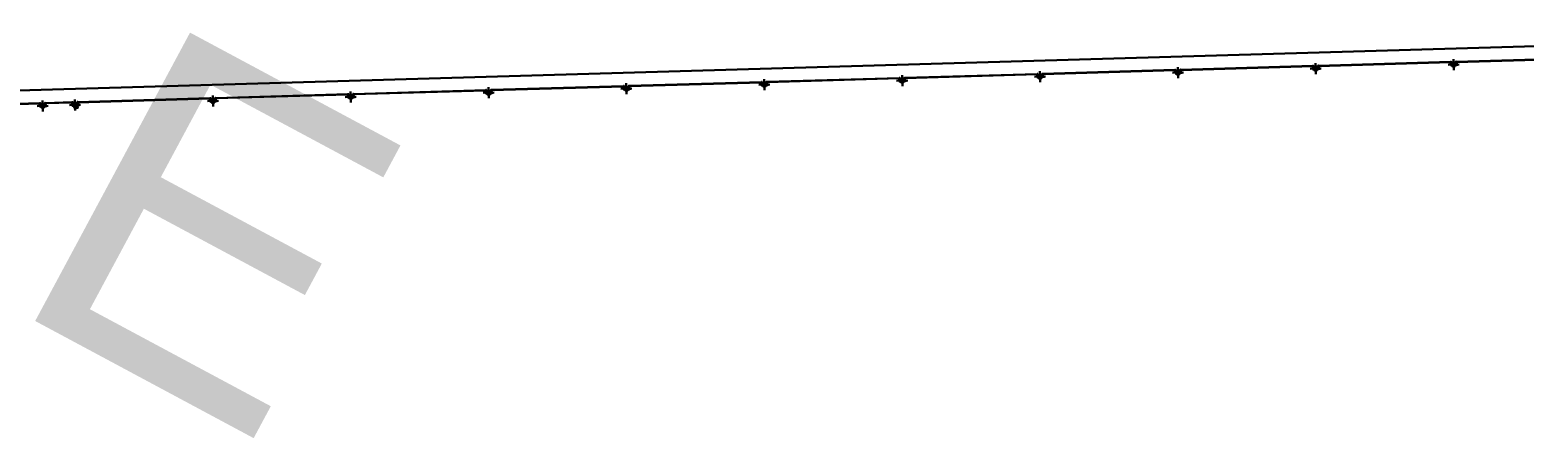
# Model space of a CAD drawing. Extents: x -15449 to 527173, y -170839 to 146543.
# Drawn here: x 15494.48 to 15503.58, y 7836.87 to 7839.36 of the extents above; entities that cross this region are included whole.
import ezdxf

# ---------------------------------------------------------------- set-up
doc = ezdxf.new("R2010")
doc.units = 0
doc.header["$LTSCALE"] = 8
doc.linetypes.add('IMPORT-X-F10A-LAY-S0-00-ASITE-001_EXTG_ROOF$0$HIDDEN2', pattern=[4.7625, 3.175, -1.5875])
doc.layers.get('0').update_dxf_attribs({"color": 1, "linetype": 'CONTINUOUS'})
for name, color, linetype, lineweight in [('G-IMPT', 7, 'CONTINUOUS', 30), ('Micron SGP Titleblock CAD template EDI$0$G-ANNO-TTLB', 7, 'CONTINUOUS', 30), ('Micron SGP Titleblock CAD template EDI$0$G-IMPT', 7, 'CONTINUOUS', 30)]:
    doc.layers.add(name, color=color, linetype=linetype, lineweight=lineweight)
doc.styles.add('Micron SGP Titleblock CAD template EDI$0$SansSerif', font='sanss___.ttf', dxfattribs={"height": 192.445911})

# ---------------------------------------------------------------- blocks, each defined once
blk = doc.blocks.new('Micron SGP Titleblock CAD template EDI$0$MU_SGP_ANTitleblock_A1_Type01_v1_1 - mu_NorthArrow_Type01-447759-sample')
at = {"layer": 'Micron SGP Titleblock CAD template EDI$0$G-IMPT', "color": 7, "lineweight": 18, "insert": (634.13, 111.09), "char_height": 192.4459, "width": 208.1561, "attachment_point": 1, "line_spacing_factor": 0.954805, "style": 'Micron SGP Titleblock CAD template EDI$0$SansSerif'}
blk.add_mtext('\\fSansSerif|b0|i0|c136|p34|;E', dxfattribs=at)
blk = doc.blocks.new('A$Cf1db08be')
at = {"layer": 'G-IMPT'}
for p, q in [((4.7284, 58.82), (34.9695, 59.7045)), ((34.9604, 59.7034), (19.8602, 59.2621)), ((28.5756, 59.4364), (29.3804, 59.46)), ((28.5758, 59.4348), (29.3803, 59.4583)), ((29.3788, 59.4449), (29.3789, 59.4414)), ((29.3794, 59.4455), (29.3807, 59.4456)), ((29.3795, 59.4442), (29.3807, 59.4442)), ((29.3803, 59.4592), (29.3809, 59.439)), ((29.3807, 59.4456), (29.3808, 59.4409)), ((29.3834, 59.4391), (29.3828, 59.4584)), ((29.3859, 59.4392), (29.3853, 59.4593)), ((29.3858, 59.445), (29.411, 59.4458)), ((29.4111, 59.4399), (29.4105, 59.4601)), ((29.4136, 59.44), (29.4131, 59.4593)), ((29.4154, 59.461), (30.2202, 59.4846)), ((29.4156, 59.4594), (30.2201, 59.4829)), ((29.4156, 59.4602), (29.4162, 59.44)), ((29.4172, 59.4466), (29.416, 59.4466)), ((29.416, 59.4466), (29.4161, 59.4419)), ((29.4173, 59.4453), (29.416, 59.4453)), ((29.4173, 59.4433), (29.4161, 59.4432)), ((29.4246, 59.4462), (29.4179, 59.446)), ((29.4179, 59.446), (29.418, 59.4426)), ((29.4247, 59.4428), (29.4246, 59.4462)), ((30.2186, 59.4695), (30.2187, 59.466)), ((30.2192, 59.4701), (30.2205, 59.4702)), ((30.2193, 59.4688), (30.2205, 59.4688)), ((30.2193, 59.4667), (30.2206, 59.4668)), ((30.2206, 59.4655), (30.2194, 59.4654)), ((30.2201, 59.4838), (30.2207, 59.4636)), ((30.2205, 59.4702), (30.2206, 59.4655)), ((30.2207, 59.4636), (30.2257, 59.4638)), ((30.2232, 59.4637), (30.2226, 59.483)), ((30.2257, 59.4638), (30.2251, 59.4839)), ((30.2256, 59.4696), (30.2508, 59.4704)), ((30.2257, 59.4663), (30.2508, 59.467)), ((30.2509, 59.4645), (30.2503, 59.4847)), ((30.256, 59.4646), (30.2509, 59.4645)), ((30.2534, 59.4646), (30.2529, 59.4839)), ((30.2552, 59.4856), (31.06, 59.5092)), ((30.2554, 59.484), (31.0599, 59.5075)), ((30.2554, 59.4848), (30.256, 59.4646)), ((30.257, 59.4712), (30.2558, 59.4712)), ((30.2558, 59.4712), (30.2559, 59.4665)), ((30.2571, 59.4699), (30.2558, 59.4699)), ((30.2571, 59.4678), (30.2559, 59.4678)), ((30.2559, 59.4665), (30.2572, 59.4665)), ((30.2644, 59.4708), (30.2577, 59.4706)), ((30.2577, 59.4706), (30.2578, 59.4672)), ((30.2578, 59.4672), (30.2645, 59.4674)), ((30.2645, 59.4674), (30.2644, 59.4708)), ((31.1116, 59.4939), (31.0444, 59.4919)), ((31.0584, 59.4941), (31.0585, 59.4906)), ((31.059, 59.4947), (31.0603, 59.4948)), ((31.0591, 59.4934), (31.0603, 59.4934)), ((31.0591, 59.4913), (31.0604, 59.4914)), ((31.0604, 59.4901), (31.0592, 59.49)), ((31.0599, 59.5084), (31.0605, 59.4882)), ((31.0603, 59.4948), (31.0604, 59.4901)), ((31.0605, 59.4882), (31.0655, 59.4884)), ((31.063, 59.4883), (31.0624, 59.5076)), ((31.0655, 59.4884), (31.0649, 59.5085)), ((31.0654, 59.4942), (31.0905, 59.495)), ((31.0655, 59.4909), (31.0906, 59.4916)), ((31.077, 59.5265), (31.079, 59.4593)), ((31.0907, 59.4891), (31.0901, 59.5092)), ((31.0958, 59.4892), (31.0907, 59.4891)), ((31.0932, 59.4892), (31.0927, 59.5085)), ((31.095, 59.5102), (31.8998, 59.5338)), ((31.0952, 59.5086), (31.8997, 59.5321)), ((31.0952, 59.5094), (31.0958, 59.4892)), ((31.0968, 59.4958), (31.0956, 59.4958)), ((31.0956, 59.4958), (31.0957, 59.4911)), ((31.0969, 59.4945), (31.0956, 59.4945)), ((31.0969, 59.4924), (31.0957, 59.4924)), ((31.0957, 59.4911), (31.097, 59.4911)), ((31.1042, 59.4954), (31.0975, 59.4952)), ((31.0975, 59.4952), (31.0976, 59.4918)), ((31.0976, 59.4918), (31.1043, 59.492)), ((31.1043, 59.492), (31.1042, 59.4954)), ((25.2164, 59.3381), (26.0212, 59.3616)), ((25.2166, 59.3364), (26.0211, 59.3599)), ((26.0211, 59.3608), (26.0217, 59.3406)), ((26.0242, 59.3407), (26.0237, 59.36)), ((26.0267, 59.3408), (26.0262, 59.3609)), ((26.0519, 59.3415), (26.0513, 59.3617)), ((26.0545, 59.3416), (26.0539, 59.3609)), ((26.0562, 59.3627), (26.861, 59.3862)), ((26.0564, 59.361), (26.8609, 59.3845)), ((26.0564, 59.3618), (26.057, 59.3417)), ((26.8594, 59.3711), (26.8595, 59.3676)), ((26.86, 59.3717), (26.8613, 59.3718)), ((26.8601, 59.3704), (26.8613, 59.3705)), ((26.8601, 59.3684), (26.8614, 59.3684)), ((26.8614, 59.3671), (26.8602, 59.367)), ((26.8609, 59.3854), (26.8615, 59.3652)), ((26.8613, 59.3718), (26.8614, 59.3671)), ((26.8615, 59.3652), (26.8665, 59.3654)), ((26.864, 59.3653), (26.8635, 59.3846)), ((26.8665, 59.3654), (26.866, 59.3855)), ((26.8664, 59.3713), (26.8916, 59.372)), ((26.8665, 59.3679), (26.8917, 59.3686)), ((26.8917, 59.3661), (26.8911, 59.3863)), ((26.8968, 59.3663), (26.8917, 59.3661)), ((26.8943, 59.3662), (26.8937, 59.3855)), ((26.896, 59.3872), (27.7008, 59.4108)), ((26.8962, 59.3856), (27.7007, 59.4091)), ((26.8962, 59.3864), (26.8968, 59.3663)), ((26.8979, 59.3728), (26.8966, 59.3728)), ((26.8966, 59.3728), (26.8967, 59.3681)), ((26.8979, 59.3715), (26.8966, 59.3715)), ((26.898, 59.3695), (26.8967, 59.3694)), ((26.8967, 59.3681), (26.898, 59.3681)), ((26.9052, 59.3724), (26.8985, 59.3722)), ((26.8985, 59.3722), (26.8986, 59.3688)), ((26.8986, 59.3688), (26.9053, 59.369)), ((26.9053, 59.369), (26.9052, 59.3724)), ((27.6992, 59.3957), (27.6993, 59.3922)), ((27.6998, 59.3963), (27.7011, 59.3964)), ((27.6999, 59.395), (27.7011, 59.3951)), ((27.6999, 59.393), (27.7012, 59.393)), ((27.7012, 59.3917), (27.7, 59.3916)), ((27.7007, 59.41), (27.7013, 59.3898)), ((27.7011, 59.3964), (27.7012, 59.3917)), ((27.7013, 59.3898), (27.7063, 59.39)), ((27.7038, 59.3899), (27.7033, 59.4092)), ((27.7063, 59.39), (27.7057, 59.4101)), ((27.7062, 59.3958), (27.7314, 59.3966)), ((27.7063, 59.3925), (27.7315, 59.3932)), ((27.7315, 59.3907), (27.7309, 59.4109)), ((27.7366, 59.3909), (27.7315, 59.3907)), ((27.7341, 59.3908), (27.7335, 59.4101)), ((27.7358, 59.4118), (28.5406, 59.4354)), ((27.736, 59.4102), (28.5405, 59.4337)), ((27.736, 59.411), (27.7366, 59.3909)), ((27.7377, 59.3974), (27.7364, 59.3974)), ((27.7364, 59.3974), (27.7365, 59.3927)), ((27.7377, 59.3961), (27.7364, 59.3961)), ((27.7378, 59.3941), (27.7365, 59.394)), ((27.7365, 59.3927), (27.7378, 59.3927)), ((27.745, 59.397), (27.7383, 59.3968)), ((27.7383, 59.3968), (27.7384, 59.3934)), ((27.7384, 59.3934), (27.7451, 59.3936)), ((27.7451, 59.3936), (27.745, 59.397)), ((28.539, 59.4203), (28.5391, 59.4168)), ((28.5396, 59.4209), (28.5409, 59.421)), ((28.5397, 59.4196), (28.5409, 59.4197)), ((28.5397, 59.4175), (28.541, 59.4176)), ((28.541, 59.4163), (28.5398, 59.4162)), ((28.5405, 59.4346), (28.5411, 59.4144)), ((28.5409, 59.421), (28.541, 59.4163)), ((28.5411, 59.4144), (28.5461, 59.4146)), ((28.5436, 59.4145), (28.5431, 59.4338)), ((28.5461, 59.4146), (28.5455, 59.4347)), ((28.546, 59.4204), (28.5712, 59.4212)), ((28.5461, 59.4171), (28.5713, 59.4178)), ((28.5713, 59.4153), (28.5707, 59.4355)), ((28.5764, 59.4155), (28.5713, 59.4153)), ((28.5738, 59.4154), (28.5733, 59.4347)), ((28.5758, 59.4356), (28.5764, 59.4155)), ((28.5774, 59.422), (28.5762, 59.422)), ((28.5762, 59.422), (28.5763, 59.4173)), ((28.5775, 59.4207), (28.5762, 59.4207)), ((28.5776, 59.4187), (28.5763, 59.4186)), ((28.5763, 59.4173), (28.5776, 59.4173)), ((28.5848, 59.4216), (28.5781, 59.4214)), ((28.5781, 59.4214), (28.5782, 59.418)), ((28.5782, 59.418), (28.5849, 59.4182)), ((28.5849, 59.4182), (28.5848, 59.4216)), ((29.3795, 59.4421), (29.3808, 59.4422)), ((29.3808, 59.4409), (29.3796, 59.4408)), ((29.3809, 59.439), (29.3859, 59.4392)), ((29.3859, 59.4417), (29.4111, 59.4424)), ((29.4162, 59.44), (29.4111, 59.4399)), ((29.4161, 59.4419), (29.4174, 59.4419)), ((29.418, 59.4426), (29.4247, 59.4428)), ((22.4812, 59.2748), (22.4832, 59.2076)), ((22.4992, 59.2585), (22.662, 59.2632)), ((22.4994, 59.2568), (22.662, 59.2616)), ((22.6619, 59.2624), (22.6625, 59.2422)), ((22.665, 59.2423), (22.6645, 59.2616)), ((22.6676, 59.2424), (22.667, 59.2625)), ((22.6818, 59.2615), (22.6783, 59.2615)), ((22.6928, 59.2431), (22.6922, 59.2633)), ((22.6953, 59.2432), (22.6947, 59.2625)), ((22.697, 59.2643), (23.5018, 59.2878)), ((22.6972, 59.2626), (23.5017, 59.2862)), ((22.6972, 59.2634), (22.6978, 59.2433)), ((23.5002, 59.2727), (23.5003, 59.2692)), ((23.5008, 59.2733), (23.5021, 59.2734)), ((23.5009, 59.272), (23.5022, 59.2721)), ((23.5009, 59.27), (23.5022, 59.27)), ((23.5023, 59.2687), (23.501, 59.2687)), ((23.5017, 59.287), (23.5023, 59.2668)), ((23.5021, 59.2734), (23.5023, 59.2687)), ((23.5023, 59.2668), (23.5074, 59.267)), ((23.5048, 59.2669), (23.5043, 59.2862)), ((23.5074, 59.267), (23.5068, 59.2871)), ((23.5072, 59.2729), (23.5324, 59.2736)), ((23.5073, 59.2695), (23.5325, 59.2702)), ((23.5325, 59.2677), (23.532, 59.2879)), ((23.5376, 59.2679), (23.5325, 59.2677)), ((23.5351, 59.2678), (23.5345, 59.2871)), ((23.5368, 59.2889), (24.3416, 59.3124)), ((23.537, 59.2872), (24.3415, 59.3108)), ((23.537, 59.288), (23.5376, 59.2679)), ((23.5387, 59.2745), (23.5374, 59.2744)), ((23.5374, 59.2744), (23.5375, 59.2697)), ((23.5387, 59.2731), (23.5374, 59.2731)), ((23.5388, 59.2711), (23.5375, 59.271)), ((23.5375, 59.2697), (23.5388, 59.2698)), ((23.5461, 59.274), (23.5393, 59.2738)), ((23.5393, 59.2738), (23.5394, 59.2704)), ((23.5394, 59.2704), (23.5462, 59.2706)), ((23.5462, 59.2706), (23.5461, 59.274)), ((24.34, 59.2973), (24.3401, 59.2938)), ((24.3406, 59.2979), (24.3419, 59.298)), ((24.3407, 59.2966), (24.342, 59.2967)), ((24.3407, 59.2946), (24.342, 59.2946)), ((24.3421, 59.2933), (24.3408, 59.2933)), ((24.3415, 59.3116), (24.3421, 59.2914)), ((24.3419, 59.298), (24.3421, 59.2933)), ((24.3421, 59.2914), (24.3472, 59.2916)), ((24.3446, 59.2915), (24.3441, 59.3108)), ((24.3472, 59.2916), (24.3466, 59.3117)), ((24.347, 59.2975), (24.3722, 59.2982)), ((24.3471, 59.2941), (24.3723, 59.2948)), ((24.3723, 59.2923), (24.3718, 59.3125)), ((24.3774, 59.2925), (24.3723, 59.2923)), ((24.3749, 59.2924), (24.3743, 59.3117)), ((24.3766, 59.3135), (25.1814, 59.337)), ((24.3768, 59.3118), (25.1813, 59.3353)), ((24.3768, 59.3126), (24.3774, 59.2925)), ((24.3785, 59.2991), (24.3772, 59.299)), ((24.3772, 59.299), (24.3773, 59.2943)), ((24.3785, 59.2977), (24.3772, 59.2977)), ((24.3786, 59.2957), (24.3773, 59.2956)), ((24.3773, 59.2943), (24.3786, 59.2944)), ((24.3859, 59.2986), (24.3791, 59.2984)), ((24.3791, 59.2984), (24.3792, 59.295)), ((24.3792, 59.295), (24.386, 59.2952)), ((24.386, 59.2952), (24.3859, 59.2986)), ((25.1798, 59.3219), (25.1799, 59.3184)), ((25.1804, 59.3225), (25.1817, 59.3226)), ((25.1805, 59.3212), (25.1818, 59.3213)), ((25.1805, 59.3192), (25.1818, 59.3192)), ((25.1819, 59.3179), (25.1806, 59.3178)), ((25.1813, 59.3362), (25.1819, 59.316)), ((25.1817, 59.3226), (25.1819, 59.3179)), ((25.1819, 59.316), (25.1869, 59.3162)), ((25.1844, 59.3161), (25.1839, 59.3354)), ((25.1869, 59.3162), (25.1864, 59.3363)), ((25.1868, 59.3221), (25.212, 59.3228)), ((25.1869, 59.3187), (25.2121, 59.3194)), ((25.2121, 59.3169), (25.2116, 59.3371)), ((25.2172, 59.3171), (25.2121, 59.3169)), ((25.2147, 59.317), (25.2141, 59.3363)), ((25.2166, 59.3372), (25.2172, 59.3171)), ((25.2183, 59.3236), (25.217, 59.3236)), ((25.217, 59.3236), (25.2171, 59.3189)), ((25.2183, 59.3223), (25.217, 59.3223)), ((25.2184, 59.3203), (25.2171, 59.3202)), ((25.2171, 59.3189), (25.2184, 59.319)), ((25.2256, 59.3232), (25.2189, 59.323)), ((25.2189, 59.323), (25.219, 59.3196)), ((25.219, 59.3196), (25.2257, 59.3198)), ((25.2257, 59.3198), (25.2256, 59.3232)), ((26.0196, 59.3465), (26.0197, 59.343)), ((26.0202, 59.3471), (26.0215, 59.3472)), ((26.0203, 59.3458), (26.0216, 59.3459)), ((26.0203, 59.3438), (26.0216, 59.3438)), ((26.0217, 59.3425), (26.0204, 59.3424)), ((26.0215, 59.3472), (26.0217, 59.3425)), ((26.0217, 59.3406), (26.0267, 59.3408)), ((26.0266, 59.3467), (26.0518, 59.3474)), ((26.0267, 59.3433), (26.0519, 59.344)), ((26.057, 59.3417), (26.0519, 59.3415)), ((26.0581, 59.3482), (26.0568, 59.3482)), ((26.0568, 59.3482), (26.0569, 59.3435)), ((26.0581, 59.3469), (26.0568, 59.3469)), ((26.0582, 59.3449), (26.0569, 59.3448)), ((26.0569, 59.3435), (26.0582, 59.3436)), ((26.0654, 59.3478), (26.0587, 59.3476)), ((26.0587, 59.3476), (26.0588, 59.3442)), ((26.0588, 59.3442), (26.0655, 59.3444)), ((26.0655, 59.3444), (26.0654, 59.3478)), ((21.6594, 59.2339), (22.4642, 59.2574)), ((21.6596, 59.2322), (22.4641, 59.2558)), ((22.5158, 59.2421), (22.4486, 59.2402)), ((22.4626, 59.2423), (22.4627, 59.2388)), ((22.4632, 59.243), (22.4645, 59.243)), ((22.4633, 59.2416), (22.4645, 59.2417)), ((22.4633, 59.2396), (22.4646, 59.2396)), ((22.4646, 59.2383), (22.4634, 59.2383)), ((22.4641, 59.2566), (22.4647, 59.2364)), ((22.4645, 59.243), (22.4646, 59.2383)), ((22.4647, 59.2364), (22.4697, 59.2366)), ((22.4672, 59.2365), (22.4667, 59.2558)), ((22.4697, 59.2366), (22.4692, 59.2568)), ((22.4696, 59.2425), (22.4948, 59.2432)), ((22.4697, 59.2391), (22.4949, 59.2399)), ((22.4949, 59.2373), (22.4943, 59.2575)), ((22.5, 59.2375), (22.4949, 59.2373)), ((22.4975, 59.2374), (22.4969, 59.2567)), ((22.4994, 59.2576), (22.5, 59.2375)), ((22.5011, 59.2441), (22.4998, 59.244)), ((22.4998, 59.244), (22.4999, 59.2393)), ((22.5011, 59.2428), (22.4998, 59.2427)), ((22.5012, 59.2407), (22.4999, 59.2406)), ((22.4999, 59.2393), (22.5012, 59.2394)), ((22.5084, 59.2436), (22.5017, 59.2434)), ((22.5017, 59.2434), (22.5018, 59.2401)), ((22.5018, 59.2401), (22.5085, 59.2403)), ((22.5085, 59.2403), (22.5084, 59.2436)), ((22.6604, 59.2481), (22.6605, 59.2446)), ((22.6611, 59.2488), (22.6623, 59.2488)), ((22.6611, 59.2474), (22.6624, 59.2475)), ((22.6611, 59.2454), (22.6624, 59.2454)), ((22.6625, 59.2441), (22.6612, 59.2441)), ((22.6623, 59.2488), (22.6625, 59.2441)), ((22.6625, 59.2422), (22.6676, 59.2424)), ((22.6674, 59.2483), (22.6926, 59.249)), ((22.6675, 59.2449), (22.6927, 59.2456)), ((22.6758, 59.2293), (22.6758, 59.2344)), ((22.6758, 59.2344), (22.696, 59.2344)), ((22.6758, 59.2318), (22.6952, 59.2318)), ((22.696, 59.2293), (22.6758, 59.2293)), ((22.6777, 59.2596), (22.6777, 59.2608)), ((22.6824, 59.2596), (22.6777, 59.2596)), ((22.6824, 59.2293), (22.6777, 59.2293)), ((22.6777, 59.2293), (22.6777, 59.228)), ((22.6784, 59.2274), (22.6784, 59.2207)), ((22.6817, 59.2274), (22.6784, 59.2274)), ((22.6784, 59.2207), (22.6817, 59.2207)), ((22.679, 59.2608), (22.679, 59.2596)), ((22.679, 59.228), (22.679, 59.2293)), ((22.6811, 59.2608), (22.6811, 59.2596)), ((22.6811, 59.228), (22.6811, 59.2293)), ((22.6817, 59.2207), (22.6817, 59.2274)), ((22.6824, 59.2608), (22.6824, 59.2596)), ((22.6824, 59.228), (22.6824, 59.2293)), ((22.6978, 59.2433), (22.6928, 59.2431)), ((22.6989, 59.2499), (22.6976, 59.2498)), ((22.6976, 59.2498), (22.6977, 59.2451)), ((22.6989, 59.2485), (22.6976, 59.2485)), ((22.699, 59.2465), (22.6977, 59.2464)), ((22.6977, 59.2451), (22.699, 59.2452)), ((22.7063, 59.2494), (22.6995, 59.2492)), ((22.6995, 59.2492), (22.6997, 59.2459)), ((22.6997, 59.2459), (22.7064, 59.246)), ((22.7064, 59.246), (22.7063, 59.2494))]:
    blk.add_line(p, q, dxfattribs=at)
at = {"layer": 'G-IMPT', "linetype": 'IMPORT-X-F10A-LAY-S0-00-ASITE-001_EXTG_ROOF$0$HIDDEN2'}
for p, q in [((28.5576, 59.4527), (28.5596, 59.3855)), ((29.432, 59.4447), (29.3648, 59.4427)), ((29.3974, 59.4773), (29.3994, 59.4101)), ((30.2718, 59.4693), (30.2046, 59.4673)), ((30.2372, 59.5019), (30.2392, 59.4347)), ((25.1984, 59.3543), (25.2004, 59.2872)), ((26.0382, 59.3789), (26.0402, 59.3118)), ((26.9126, 59.3709), (26.8454, 59.369)), ((26.878, 59.4035), (26.88, 59.3363)), ((27.7524, 59.3955), (27.6852, 59.3936)), ((27.7178, 59.4281), (27.7198, 59.3609)), ((28.5922, 59.4201), (28.525, 59.4181)), ((22.679, 59.2806), (22.681, 59.2134)), ((23.5534, 59.2725), (23.4862, 59.2706)), ((23.5188, 59.3051), (23.5208, 59.238)), ((24.3932, 59.2971), (24.326, 59.2952)), ((24.3586, 59.3297), (24.3606, 59.2626)), ((25.233, 59.3217), (25.1658, 59.3198)), ((26.0728, 59.3463), (26.0056, 59.3444)), ((22.7136, 59.2479), (22.6464, 59.246))]:
    blk.add_line(p, q, dxfattribs=at)
at = {"layer": 'G-IMPT'}
for centre, radius in [((29.3828, 59.4592), 0.00084), ((29.3984, 59.4437), 0.0126), ((29.3984, 59.4437), 0.0109), ((29.4131, 59.4601), 0.00084), ((30.2226, 59.4838), 0.00084), ((30.2382, 59.4683), 0.0126), ((30.2382, 59.4683), 0.0109), ((30.2529, 59.4847), 0.00084), ((31.0624, 59.5084), 0.00084), ((31.078, 59.4929), 0.0126), ((31.078, 59.4929), 0.0109), ((31.0926, 59.5093), 0.00084), ((26.0236, 59.3609), 0.00084), ((26.0392, 59.3453), 0.0126), ((26.0392, 59.3453), 0.0109), ((26.0539, 59.3617), 0.00084), ((26.8634, 59.3855), 0.00084), ((26.879, 59.3699), 0.0126), ((26.879, 59.3699), 0.0109), ((26.8937, 59.3863), 0.00084), ((27.7032, 59.4101), 0.00084), ((27.7188, 59.3945), 0.0126), ((27.7188, 59.3945), 0.0109), ((27.7335, 59.4109), 0.00084), ((28.543, 59.4346), 0.00084), ((28.5586, 59.4191), 0.0126), ((28.5586, 59.4191), 0.0109), ((28.5733, 59.4355), 0.00084), ((22.6644, 59.2625), 0.00084), ((22.6947, 59.2634), 0.00084), ((23.5042, 59.2871), 0.00084), ((23.5198, 59.2716), 0.0126), ((23.5198, 59.2716), 0.0109), ((23.5345, 59.288), 0.00084), ((24.344, 59.3117), 0.00084), ((24.3596, 59.2962), 0.0126), ((24.3596, 59.2962), 0.0109), ((24.3743, 59.3126), 0.00084), ((25.1838, 59.3363), 0.00084), ((25.1994, 59.3207), 0.0126), ((25.1994, 59.3207), 0.0109), ((25.2141, 59.3371), 0.00084), ((22.4666, 59.2567), 0.00084), ((22.4822, 59.2412), 0.0126), ((22.4822, 59.2412), 0.0109), ((22.4969, 59.2576), 0.00084), ((22.68, 59.247), 0.0126), ((22.68, 59.247), 0.0109), ((22.696, 59.2318), 0.00084)]:
    blk.add_circle(centre, radius, dxfattribs=at)
for centre, radius, start, end in [((29.3794, 59.4449), 0.000657, 91.60474, 271.60474), ((29.38, 59.4432), 0.00117, 119.44554, 164.96468), ((29.3828, 59.4592), 0.00252, 1.67763, 181.67763), ((29.4131, 59.4601), 0.00252, 1.67763, 181.67763), ((29.4173, 59.446), 0.000657, 271.75052, 91.75052), ((29.4174, 59.4426), 0.000657, 271.75052, 91.75052), ((29.4168, 59.4443), 0.00117, 18.39057, 63.90972), ((29.4168, 59.4443), 0.00117, 299.59131, 345.11046), ((30.2192, 59.4695), 0.000657, 91.60474, 271.60474), ((30.2198, 59.4678), 0.00117, 119.44554, 164.96468), ((30.2198, 59.4678), 0.00117, 198.24479, 243.76394), ((30.2193, 59.4661), 0.000657, 91.60474, 271.60474), ((30.2226, 59.4838), 0.00252, 1.67763, 181.67763), ((30.2529, 59.4847), 0.00252, 1.67763, 181.67763), ((30.2571, 59.4706), 0.000657, 271.75052, 91.75052), ((30.2572, 59.4672), 0.000657, 271.75052, 91.75052), ((30.2566, 59.4689), 0.00117, 18.39057, 63.90972), ((30.2566, 59.4689), 0.00117, 299.59131, 345.11046), ((31.059, 59.4941), 0.000657, 91.60474, 271.60474), ((31.0596, 59.4924), 0.00117, 119.44554, 164.96468), ((31.0596, 59.4924), 0.00117, 198.24479, 243.76394), ((31.0591, 59.4907), 0.000657, 91.60474, 271.60474), ((31.0624, 59.5084), 0.00252, 1.67763, 181.67763), ((31.0926, 59.5093), 0.00252, 1.67763, 181.67763), ((31.0969, 59.4952), 0.000657, 271.75052, 91.75052), ((31.097, 59.4918), 0.000657, 271.75052, 91.75052), ((31.0964, 59.4935), 0.00117, 18.39057, 63.90972), ((31.0964, 59.4935), 0.00117, 299.59131, 345.11046), ((26.0236, 59.3609), 0.00252, 1.67763, 181.67763), ((26.0539, 59.3617), 0.00252, 1.67763, 181.67763), ((26.8601, 59.3711), 0.000657, 91.60474, 271.60474), ((26.8606, 59.3694), 0.00117, 119.44554, 164.96468), ((26.8606, 59.3694), 0.00117, 198.24479, 243.76394), ((26.8602, 59.3677), 0.000657, 91.60474, 271.60474), ((26.8634, 59.3855), 0.00252, 1.67763, 181.67763), ((26.8937, 59.3863), 0.00252, 1.67763, 181.67763), ((26.8979, 59.3722), 0.000657, 271.75052, 91.75052), ((26.8975, 59.3705), 0.00117, 18.39057, 63.90972), ((26.8975, 59.3705), 0.00117, 299.59131, 345.11046), ((26.898, 59.3688), 0.000657, 271.75052, 91.75052), ((27.6999, 59.3957), 0.000657, 91.60474, 271.60474), ((27.7004, 59.394), 0.00117, 119.44554, 164.96468), ((27.7004, 59.394), 0.00117, 198.24479, 243.76394), ((27.6999, 59.3923), 0.000657, 91.60474, 271.60474), ((27.7032, 59.4101), 0.00252, 1.67763, 181.67763), ((27.7335, 59.4109), 0.00252, 1.67763, 181.67763), ((27.7377, 59.3968), 0.000657, 271.75052, 91.75052), ((27.7372, 59.3951), 0.00117, 18.39057, 63.90972), ((27.7372, 59.3951), 0.00117, 299.59131, 345.11046), ((27.7378, 59.3934), 0.000657, 271.75052, 91.75052), ((28.5396, 59.4203), 0.000657, 91.60474, 271.60474), ((28.5402, 59.4186), 0.00117, 119.44554, 164.96468), ((28.5402, 59.4186), 0.00117, 198.24479, 243.76394), ((28.5397, 59.4169), 0.000657, 91.60474, 271.60474), ((28.543, 59.4346), 0.00252, 1.67763, 181.67763), ((28.5733, 59.4355), 0.00252, 1.67763, 181.67763), ((28.5775, 59.4214), 0.000657, 271.75052, 91.75052), ((28.577, 59.4197), 0.00117, 18.39057, 63.90972), ((28.577, 59.4197), 0.00117, 299.59131, 345.11046), ((28.5776, 59.418), 0.000657, 271.75052, 91.75052), ((29.38, 59.4432), 0.00117, 198.24479, 243.76394), ((29.3795, 59.4415), 0.000657, 91.60474, 271.60474), ((22.6644, 59.2625), 0.00252, 1.67763, 181.67763), ((22.6783, 59.2608), 0.000657, 359.92709, 179.92709), ((22.68, 59.2604), 0.00117, 106.56714, 152.08629), ((22.68, 59.2604), 0.00117, 27.76789, 73.28703), ((22.6817, 59.2608), 0.000657, 359.92709, 179.92709), ((22.6947, 59.2634), 0.00252, 1.67763, 181.67763), ((23.5009, 59.2727), 0.000657, 91.60474, 271.60474), ((23.5014, 59.271), 0.00117, 119.44554, 164.96468), ((23.5014, 59.271), 0.00117, 198.24479, 243.76394), ((23.501, 59.2693), 0.000657, 91.60474, 271.60474), ((23.5042, 59.2871), 0.00252, 1.67763, 181.67763), ((23.5345, 59.288), 0.00252, 1.67763, 181.67763), ((23.5387, 59.2738), 0.000657, 271.75052, 91.75052), ((23.5383, 59.2721), 0.00117, 18.39057, 63.90972), ((23.5383, 59.2721), 0.00117, 299.59131, 345.11046), ((23.5388, 59.2704), 0.000657, 271.75052, 91.75052), ((24.3407, 59.2973), 0.000657, 91.60474, 271.60474), ((24.3412, 59.2956), 0.00117, 119.44554, 164.96468), ((24.3412, 59.2956), 0.00117, 198.24479, 243.76394), ((24.3408, 59.2939), 0.000657, 91.60474, 271.60474), ((24.344, 59.3117), 0.00252, 1.67763, 181.67763), ((24.3743, 59.3126), 0.00252, 1.67763, 181.67763), ((24.3785, 59.2984), 0.000657, 271.75052, 91.75052), ((24.3781, 59.2967), 0.00117, 18.39057, 63.90972), ((24.3781, 59.2967), 0.00117, 299.59131, 345.11046), ((24.3786, 59.295), 0.000657, 271.75052, 91.75052), ((25.1805, 59.3219), 0.000657, 91.60474, 271.60474), ((25.181, 59.3202), 0.00117, 119.44554, 164.96468), ((25.181, 59.3202), 0.00117, 198.24479, 243.76394), ((25.1806, 59.3185), 0.000657, 91.60474, 271.60474), ((25.1838, 59.3363), 0.00252, 1.67763, 181.67763), ((25.2141, 59.3371), 0.00252, 1.67763, 181.67763), ((25.2183, 59.323), 0.000657, 271.75052, 91.75052), ((25.2179, 59.3213), 0.00117, 18.39057, 63.90972), ((25.2179, 59.3213), 0.00117, 299.59131, 345.11046), ((25.2184, 59.3196), 0.000657, 271.75052, 91.75052), ((26.0203, 59.3465), 0.000657, 91.60474, 271.60474), ((26.0208, 59.3448), 0.00117, 119.44554, 164.96468), ((26.0208, 59.3448), 0.00117, 198.24479, 243.76394), ((26.0204, 59.3431), 0.000657, 91.60474, 271.60474), ((26.0581, 59.3476), 0.000657, 271.75052, 91.75052), ((26.0577, 59.3459), 0.00117, 18.39057, 63.90972), ((26.0577, 59.3459), 0.00117, 299.59131, 345.11046), ((26.0582, 59.3442), 0.000657, 271.75052, 91.75052), ((22.4633, 59.2423), 0.000657, 91.60474, 271.60474), ((22.4638, 59.2406), 0.00117, 119.44554, 164.96468), ((22.4638, 59.2406), 0.00117, 198.24479, 243.76394), ((22.4634, 59.2389), 0.000657, 91.60474, 271.60474), ((22.4666, 59.2567), 0.00252, 1.67763, 181.67763), ((22.4969, 59.2576), 0.00252, 1.67763, 181.67763), ((22.5011, 59.2434), 0.000657, 271.75052, 91.75052), ((22.5007, 59.2417), 0.00117, 18.39057, 63.90972), ((22.5007, 59.2417), 0.00117, 299.59131, 345.11046), ((22.5012, 59.24), 0.000657, 271.75052, 91.75052), ((22.6611, 59.2481), 0.000657, 91.60474, 271.60474), ((22.6616, 59.2464), 0.00117, 119.44554, 164.96468), ((22.6616, 59.2464), 0.00117, 198.24479, 243.76394), ((22.6612, 59.2447), 0.000657, 91.60474, 271.60474), ((22.6783, 59.228), 0.000657, 180.07287, 0.07287), ((22.68, 59.2285), 0.00117, 207.91366, 253.43281), ((22.68, 59.2285), 0.00117, 286.71292, 332.23207), ((22.6817, 59.228), 0.000657, 180.07287, 0.07287), ((22.696, 59.2318), 0.00252, 269.99998, 89.99998), ((22.6989, 59.2492), 0.000657, 271.75052, 91.75052), ((22.6985, 59.2475), 0.00117, 18.39057, 63.90972), ((22.6985, 59.2475), 0.00117, 299.59131, 345.11046), ((22.699, 59.2458), 0.000657, 271.75052, 91.75052)]:
    blk.add_arc(centre, radius, start, end, dxfattribs=at)
blk = doc.blocks.new('Micron SGP Titleblock CAD template EDI$0$MU_SGP_ANTitleblock_A1_Type01_v1_1 - A1-419101-sample')
at = {"xscale": 0.01036800000000001, "yscale": 0.01036800000000001, "zscale": 0.01036800000000001, "rotation": 331.7799999999999}
blk.add_blockref('Micron SGP Titleblock CAD template EDI$0$MU_SGP_ANTitleblock_A1_Type01_v1_1 - mu_NorthArrow_Type01-447759-sample', (748.4244, 373.9448), dxfattribs=at)
blk.add_blockref('A$Cf1db08be', (731.5833, 312.0548))
blk = doc.blocks.new('Micron SGP Titleblock CAD template EDI')
at = {"layer": 'Micron SGP Titleblock CAD template EDI$0$G-ANNO-TTLB'}
blk.add_blockref('Micron SGP Titleblock CAD template EDI$0$MU_SGP_ANTitleblock_A1_Type01_v1_1 - A1-419101-sample', (-3.846, 118.8541), dxfattribs=at)

msp = doc.modelspace()

# ---------------------------------------------------------------- block references
msp.add_blockref('Micron SGP Titleblock CAD template EDI', (14744.3378, 7348.7447))

doc.saveas('drawing.dxf')
